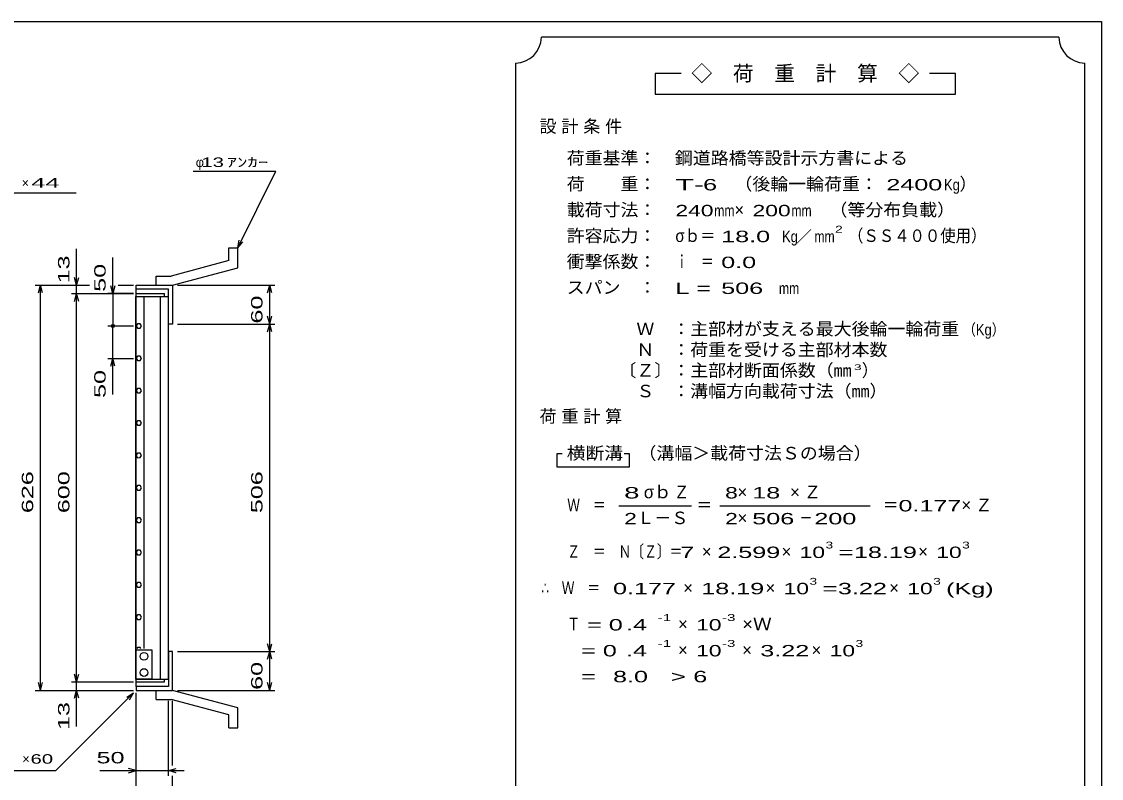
# Model space of a CAD drawing. Units: millimetres, scale not verified. Extents: x -1456 to 1389, y -1026 to 839.
# Drawn here: x -280 to 1389, y -331 to 839 of the extents above; entities that cross this region are included whole.
import ezdxf
from ezdxf.enums import TextEntityAlignment as Align

# ---------------------------------------------------------------- set-up
doc = ezdxf.new("R2010")
doc.units = ezdxf.units.MM
doc.header["$LTSCALE"] = 8
for name, color, linetype, lineweight in [('0_2', 150, 'Continuous', 25), ('16', 3, 'Continuous', 25), ('19', 6, 'Continuous', 25), ('22', 4, 'Continuous', 25), ('24', 2, 'Continuous', 25)]:
    doc.layers.add(name, color=color, linetype=linetype, lineweight=lineweight)
doc.styles.add('ベクトル', font='')
doc.styles.get('ベクトル').set_extended_font_data('ベクトル')

msp = doc.modelspace()

# ---------------------------------------------------------------- linework, layer by layer
at = {"layer": '0_2'}
for p, q in [((-1379.2, 838.8), (1388.8, 838.8)), ((1388.8, 838.8), (1388.8, -921.2))]:
    msp.add_line(p, q, dxfattribs=at)
at = {"layer": '16'}
for p, q in [((-103, 418.5), (-59, 418.5)), ((-103, 414), (-103, 418.5)), ((-59, 414), (-59, 418.5)), ((-103.7, -177), (-103.7, 414)), ((-103.7, 414), (-103, 414)), ((-103, 414), (-59, 414)), ((-103, -177), (-103, 414)), ((-103, 414), (-53, 414)), ((-90.5, -130), (-90.5, 414)), ((-65.5, -177), (-65.5, 414)), ((-53, -177), (-53, 414)), ((-101.024, 371.95), (-103, 368.472)), ((-103, 368.472), (-100.976, 365.022)), ((-97.024, 371.978), (-101.024, 371.95)), ((-95, 368.5), (-97.024, 371.978)), ((-96.976, 365.05), (-95, 368.528)), ((-100.976, 365.022), (-96.976, 365.05)), ((-101.024, 321.95), (-103, 318.472)), ((-103, 318.472), (-100.976, 315.022)), ((-97.024, 321.978), (-101.024, 321.95)), ((-95, 318.5), (-97.024, 321.978)), ((-96.976, 315.05), (-95, 318.528)), ((-100.976, 315.022), (-96.976, 315.05)), ((-101.024, 271.95), (-103, 268.472)), ((-103, 268.472), (-100.976, 265.022)), ((-97.024, 271.978), (-101.024, 271.95)), ((-95, 268.5), (-97.024, 271.978)), ((-96.976, 265.05), (-95, 268.528)), ((-100.976, 265.022), (-96.976, 265.05)), ((-101.024, 221.95), (-103, 218.472)), ((-103, 218.472), (-100.976, 215.022)), ((-97.024, 221.978), (-101.024, 221.95)), ((-95, 218.5), (-97.024, 221.978)), ((-96.976, 215.05), (-95, 218.528)), ((-100.976, 215.022), (-96.976, 215.05)), ((-101.024, 171.95), (-103, 168.472)), ((-103, 168.472), (-100.976, 165.022)), ((-97.024, 171.978), (-101.024, 171.95)), ((-95, 168.5), (-97.024, 171.978)), ((-96.976, 165.05), (-95, 168.528)), ((-100.976, 165.022), (-96.976, 165.05)), ((-101.024, 121.95), (-103, 118.472)), ((-103, 118.472), (-100.976, 115.022)), ((-97.024, 121.978), (-101.024, 121.95)), ((-95, 118.5), (-97.024, 121.978)), ((-96.976, 115.05), (-95, 118.528)), ((-100.976, 115.022), (-96.976, 115.05)), ((-101.024, 71.95), (-103, 68.472)), ((-103, 68.472), (-100.976, 65.022)), ((-97.024, 71.978), (-101.024, 71.95)), ((-95, 68.5), (-97.024, 71.978)), ((-96.976, 65.05), (-95, 68.528)), ((-100.976, 65.022), (-96.976, 65.05)), ((-101.024, 21.95), (-103, 18.472)), ((-103, 18.472), (-100.976, 15.022)), ((-97.024, 21.978), (-101.024, 21.95)), ((-95, 18.5), (-97.024, 21.978)), ((-96.976, 15.05), (-95, 18.528)), ((-100.976, 15.022), (-96.976, 15.05)), ((-101.024, -28.05), (-103, -31.528)), ((-103, -31.528), (-100.976, -34.978)), ((-97.024, -28.022), (-101.024, -28.05)), ((-95, -31.5), (-97.024, -28.022)), ((-96.976, -34.95), (-95, -31.472)), ((-100.976, -34.978), (-96.976, -34.95)), ((-101.024, -78.05), (-103, -81.528)), ((-103, -81.528), (-100.976, -84.978)), ((-97.024, -78.022), (-101.024, -78.05)), ((-95, -81.5), (-97.024, -78.022)), ((-96.976, -84.95), (-95, -81.472)), ((-100.976, -84.978), (-96.976, -84.95)), ((-103, -177), (-103, -132)), ((-103, -132), (-79, -132)), ((-101.024, -128.05), (-102.132, -130)), ((-97.024, -128.022), (-101.024, -128.05)), ((-95.873, -130), (-97.024, -128.022)), ((-79, -132), (-79, -177)), ((-103.7, -177), (-103, -177)), ((-79, -177), (-103, -177)), ((-103, -177), (-59, -177)), ((-103, -181.5), (-103, -177)), ((-103, -177), (-53, -177)), ((-103, -181.5), (-59, -181.5)), ((-59, -181.5), (-59, -177))]:
    msp.add_line(p, q, dxfattribs=at)
for centre in [(-91, -142), (-91, -167)]:
    msp.add_circle(centre, 6, dxfattribs=at)
at = {"layer": '19'}
for p, q in [((40, 489.5), (54, 489.5)), ((40, 469.5), (40, 489.5)), ((54, 458.5), (54, 489.5)), ((40, 469.5), (-49, 445.5)), ((-47, 431.5), (54, 458.5)), ((-72, 445.5), (-49, 445.5)), ((-72, 431.5), (-72, 445.5)), ((-103, 418.5), (-103, 431.5)), ((-103, 425.5), (-103, 431.5)), ((-103, 431.5), (-47, 431.5)), ((-53, 425.5), (-103, 425.5)), ((-72, 431.5), (-47, 431.5)), ((-53, 371.5), (-53, 425.5)), ((-47, 431.5), (-47, 371.5)), ((-47, 371.5), (-53, 371.5)), ((-47, -134.5), (-53, -134.5)), ((-53, -134.5), (-53, -188.5)), ((-47, -194.5), (-47, -134.5)), ((-103, -188.5), (-103, -175.5)), ((-103, -188.5), (-103, -194.5)), ((-53, -188.5), (-103, -188.5)), ((-103, -194.5), (-47, -194.5)), ((-72, -194.5), (-47, -194.5)), ((-72, -208.5), (-72, -194.5)), ((54, -221.5), (-47, -194.5)), ((-72, -208.5), (-49, -208.5)), ((40, -232.5), (-49, -208.5)), ((40, -252.5), (40, -232.5)), ((54, -252.5), (54, -221.5)), ((40, -252.5), (54, -252.5))]:
    msp.add_line(p, q, dxfattribs=at)
at = {"layer": '22'}
for p, q in [((-15, 607.5), (113, 607.5)), ((54, 489.5), (113, 607.5)), ((-532, 574), (-196, 574)), ((54, 489.5), (56.4, 501.18)), ((-195, 431.5), (-195, 487.5)), ((54, 489.5), (62, 498.3)), ((-139, 418.5), (-139, 474.5)), ((-195, 431.5), (-198.2, 443.5)), ((-195, 431.5), (-191.8, 443.5)), ((-259, 431.5), (-175, 431.5)), ((-254.2, 419.5), (-251, 431.5)), ((-247.8, 419.5), (-251, 431.5)), ((-251, -194.5), (-251, 431.5)), ((-203, 431.5), (-175, 431.5)), ((-203, 418.5), (-107, 418.5)), ((-198.2, 406.5), (-195, 418.5)), ((-195, 418.5), (-195, 431.5)), ((-191.8, 406.5), (-195, 418.5)), ((-195, -181.5), (-195, 418.5)), ((-107, 418.5), (-147, 418.5)), ((-139, 418.5), (-142.2, 430.5)), ((-135.8, 430.5), (-139, 418.5)), ((-139, 418.5), (-139, 368.5)), ((-131, 431.5), (-107, 431.5)), ((-131, 431.5), (-107, 431.5)), ((-39, 431.5), (111.4, 431.5)), ((100.2, 419.5), (103.4, 431.5)), ((106.6, 419.5), (103.4, 431.5)), ((103.4, 371.5), (103.4, 431.5)), ((-147, 368.5), (-107, 368.5)), ((-139, 318.5), (-139, 368.5)), ((-39, 371.5), (111.4, 371.5)), ((103.4, 371.5), (100.2, 383.5)), ((100.2, 359.5), (103.4, 371.5)), ((103.4, 371.5), (106.6, 383.5)), ((106.6, 359.5), (103.4, 371.5)), ((103.4, -134.5), (103.4, 371.5)), ((-147, 318.5), (-107, 318.5)), ((-142.2, 306.5), (-139, 318.5)), ((-135.8, 306.5), (-139, 318.5)), ((-139, 262.5), (-139, 318.5)), ((103.4, -134.5), (100.2, -122.5)), ((103.4, -134.5), (106.6, -122.5)), ((-39, -134.5), (111.4, -134.5)), ((100.2, -146.5), (103.4, -134.5)), ((106.6, -146.5), (103.4, -134.5)), ((103.4, -194.5), (103.4, -134.5)), ((-251, -194.5), (-254.2, -182.5)), ((-251, -194.5), (-247.8, -182.5)), ((-203, -181.5), (-107, -181.5)), ((-195, -181.5), (-198.2, -169.5)), ((-195, -181.5), (-191.8, -169.5)), ((-195, -194.5), (-195, -181.5)), ((103.4, -194.5), (100.2, -182.5)), ((103.4, -194.5), (106.6, -182.5)), ((-259, -194.5), (-107, -194.5)), ((-227, -318.5), (-107, -198.5)), ((-203, -194.5), (-107, -194.5)), ((-198.2, -206.5), (-195, -194.5)), ((-191.8, -206.5), (-195, -194.5)), ((-195, -250.5), (-195, -194.5)), ((-117.4, -204.9), (-107, -198.5)), ((-113.4, -208.9), (-107, -198.5)), ((-103, -326.5), (-103, -198.5)), ((-103, -382.5), (-103, -198.5)), ((-39, -194.5), (111.4, -194.5)), ((-53, -326.5), (-53, -210.704)), ((-47, -310.5), (-47, -210.704)), ((-103, -318.5), (-115, -315.3)), ((-53, -318.5), (-41, -315.3)), ((-387, -318.5), (-227, -318.5)), ((-159, -318.5), (-103, -318.5)), ((-115, -321.7), (-103, -318.5)), ((-103, -318.5), (-53, -318.5)), ((-41, -321.7), (-53, -318.5)), ((-53, -318.5), (-29, -318.5)), ((-47, -382.5), (-47, -326.5))]:
    msp.add_line(p, q, dxfattribs=at)
msp.add_circle((-139, 368.5), 2.4, dxfattribs=at)
at = {"layer": '24', "color": 4}
for p, q in [((1323.2, 814.8), (523.2, 814.8)), ((483.2, 774.8), (483.2, -465.2)), ((1363.2, -465.2), (1363.2, 774.8)), ((739.2, 758.8), (699.2, 758.8)), ((699.2, 758.8), (699.2, 726.8)), ((1163.2, 758.8), (1123.2, 758.8)), ((1163.2, 726.8), (1163.2, 758.8)), ((699.2, 726.8), (1163.2, 726.8)), ((555.2, 170.8), (547.2, 170.8)), ((547.2, 170.8), (547.2, 150.8)), ((659.2, 170.8), (651.2, 170.8)), ((659.2, 150.8), (659.2, 170.8)), ((547.2, 150.8), (659.2, 150.8)), ((643.2, 90.8), (755.2, 90.8)), ((799.2, 90.8), (1031.2, 90.8))]:
    msp.add_line(p, q, dxfattribs=at)
for centre, start, end in [((483.2, 814.8), 270, 0), ((1363.2, 814.8), 180, 270)]:
    msp.add_arc(centre, 40, start, end, dxfattribs=at)

# ---------------------------------------------------------------- texts
at = {"layer": '22', "color": 2, "style": 'ベクトル'}
for s, p in [('φ', (-11, 621.5)), ('×', (-280, 589.6)), ('×', (-279, -300.5))]:
    msp.add_text(s, height=14.66, dxfattribs=at).set_placement(p, align=Align.MIDDLE_LEFT)
for s, height, width, p in [(' 13 ', 14.66, 1.6, (-11, 621.5)), ('ｱﾝｶｰ', 14.66, 1.6, (37, 621.5)), (' 44 ', 14.66, 2, (-276, 589.6)), (' 60 ', 14.66, 1.6, (-275, -300.5)), (' 50 ', 17.6, 1.65, (-175, -298.5))]:
    msp.add_text(s, height=height, dxfattribs=dict(at, width=width)).set_placement(p, align=Align.MIDDLE_LEFT)
at = {"layer": '22', "color": 2, "style": 'ベクトル', "width": 1.65}
for s, p in [(' 13 ', (-215, 423.5)), (' 50 ', (-159, 410.5)), (' 60 ', (83.4, 361.5)), (' 50 ', (-159, 246.5)), (' 626 ', (-271, 68.5)), (' 600 ', (-215, 68.5)), (' 506 ', (83.4, 68.5)), (' 60 ', (83.4, -204.5)), (' 13 ', (-215, -266.5))]:
    msp.add_text(s, height=17.6, rotation=90, dxfattribs=at).set_placement(p, align=Align.MIDDLE_LEFT)
at = {"layer": '24', "style": 'ベクトル'}
for s, height, p in [('◇\u3000荷\u3000重\u3000計\u3000算\u3000◇', 23.46, (755.2, 758.8)), ('）', 19.35, (1169.6, 588)), ('×', 19.35, (821.6, 548)), ('／', 17.6, (917.2, 506.8)), ('）', 19.35, (1018.4, 300)), ('σｂ', 19.35, (681.6, 112)), ('×', 19.35, (826.4, 112)), ('Ｌ－Ｓ', 19.35, (671.2, 72)), ('×', 19.35, (826.4, 72)), ('×', 19.35, (771.2, 20)), ('×', 19.35, (894.4, 20)), ('×', 19.35, (1105.6, 20)), ('×', 19.35, (742.4, -36)), ('×', 19.35, (869.6, -36)), ('×', 19.35, (1060.8, -36)), ('×', 19.35, (734.4, -92)), ('×', 19.35, (734.4, -132)), ('×', 19.35, (833.6, -132)), ('×', 19.35, (940.8, -132))]:
    msp.add_text(s, height=height, dxfattribs=at).set_placement(p, align=Align.MIDDLE_LEFT)
for s, height, width, p in [('荷重基準：\u3000', 19.35, 1.05, (562.4, 628)), ('鋼道路橋等設計示方書による', 19.35, 1.05, (729.6, 628)), ('（後輪一輪荷重：', 19.35, 1.05, (821.6, 588)), ('荷\u3000\u3000重：\u3000', 19.35, 1.05, (562.4, 588)), ('T-', 17.6, 2, (730.4, 586.8)), (' 6 ', 17.6, 1.65, (762.4, 586.8)), (' 2400', 17.6, 1.65, (1045.6, 586.8)), ('Kg', 17.6, 0.85, (1145.6, 586.8)), ('載荷寸法：\u3000', 19.35, 1.05, (562.4, 548)), ('240', 17.6, 1.5, (730.4, 546.8)), ('mm', 17.6, 0.8, (790.4, 546.8)), ('200', 17.6, 1.5, (849.6, 546.8)), ('mm', 17.6, 0.8, (909.6, 546.8)), ('\u3000（等分布負載）', 19.35, 1.05, (940.8, 548)), ('許容応力：\u3000', 19.35, 1.05, (562.4, 508)), ('σｂ＝', 19.35, 0.9, (730.4, 508)), ('2', 10.56, 1.5, (977.2, 518)), ('（ＳＳ４００使用）', 19.35, 0.9, (997.2, 508)), (' 18.0', 17.6, 1.65, (790.4, 506.8)), ('Kg', 17.6, 0.85, (895.2, 506.8)), ('mm', 17.6, 0.8, (945.2, 506.8)), ('衝撃係数：\u3000', 19.35, 1.05, (562.4, 468)), ('ｉ\u3000＝', 19.35, 0.75, (730.4, 468)), (' 0.0', 17.6, 1.65, (790.4, 466.8)), ('スパン\u3000：\u3000', 19.35, 1.05, (562.4, 428)), ('L =', 17.6, 1.65, (730.4, 426.8)), (' 506 ', 17.6, 1.65, (790.4, 426.8)), ('mm', 17.6, 0.8, (890.4, 426.8)), ('\u3000Ｗ\u3000：主部材が支える最大後輪一輪荷重', 19.35, 1.05, (642.4, 364)), ('（Kg）', 17.6, 0.85, (1174.4, 362.8)), ('\u3000Ｎ\u3000：荷重を受ける主部材本数', 19.35, 1.05, (642.4, 332)), ('〔Ｚ〕：主部材断面係数（㎜', 19.35, 1.05, (642.4, 300)), ('3', 8.798, 1.8, (1006.4, 304.8)), ('\u3000Ｓ\u3000：溝幅方向載荷寸法（㎜）', 19.35, 1.05, (642.4, 268)), ('横断溝', 19.35, 1.1, (562.4, 172)), ('\u3000（溝幅＞載荷寸法Ｓの場合）', 19.35, 1.05, (645.6, 172)), ('8', 17.6, 1.8, (651.2, 110.8)), ('Ｚ', 19.35, 0.9, (728, 112)), ('8', 17.6, 1.5, (807.2, 110.8)), (' 18 ', 17.6, 1.65, (838.4, 110.8)), ('Ｗ\u3000＝', 19.35, 0.75, (563.2, 92)), ('＝', 19.35, 0.9, (763.2, 92)), ('＝', 19.35, 0.9, (1051.2, 92)), ('0.177', 17.6, 1.65, (1075.2, 90.8)), ('2', 17.6, 1.5, (651.2, 70.8)), ('2', 17.6, 1.5, (807.2, 70.8)), (' 506 ', 17.6, 1.65, (838.4, 70.8)), ('－', 19.35, 0.75, (922.4, 72)), (' 200 ', 17.6, 1.65, (934.4, 70.8)), ('3', 10.56, 1.5, (962.4, 30)), ('3', 10.56, 1.5, (1173.6, 30)), ('Ｚ\u3000＝\u3000Ｎ〔Ｚ〕＝', 19.35, 0.75, (563.2, 20)), (' 7 ', 17.6, 1.65, (727.2, 18.8)), ('2.599', 17.6, 1.65, (795.2, 18.8)), ('10', 17.6, 1.5, (922.4, 18.8)), ('=', 17.6, 1.7, (982.4, 18.8)), ('18.19', 17.6, 1.65, (1006.4, 18.8)), ('10', 17.6, 1.5, (1133.6, 18.8)), ('∴\u3000Ｗ\u3000＝', 19.35, 0.75, (523.2, -36)), (' 0.177', 17.6, 1.65, (623.2, -37.2)), ('18.19', 17.6, 1.65, (770.4, -37.2)), ('10', 17.6, 1.5, (897.6, -37.2)), ('3', 10.56, 1.5, (937.6, -26)), ('3.22', 17.6, 1.65, (981.6, -37.2)), ('10', 17.6, 1.5, (1088.8, -37.2)), ('3', 10.56, 1.5, (1128.8, -26)), ('(Kg)', 17.6, 1.65, (1148.8, -37.2)), ('=', 17.6, 1.7, (957.6, -37.2)), ('Ｔ', 19.35, 0.75, (563.2, -92)), ('-1', 10.56, 1.65, (703.2, -82)), ('-3', 10.56, 1.65, (802.4, -82)), ('×Ｗ', 19.35, 1.1, (833.6, -92)), (' = 0', 17.6, 1.65, (583.2, -93.2)), (' .4 ', 17.6, 1.65, (643.2, -93.2)), ('10', 17.6, 1.5, (762.4, -93.2)), ('-1', 10.56, 1.65, (703.2, -122)), ('-3', 10.56, 1.65, (802.4, -122)), ('3', 10.56, 1.5, (1008.8, -122)), ('  = 0', 17.6, 1.65, (563.2, -133.2)), (' .4 ', 17.6, 1.65, (643.2, -133.2)), ('10', 17.6, 1.5, (762.4, -133.2)), ('3.22', 17.6, 1.65, (861.6, -133.2)), ('10', 17.6, 1.5, (968.8, -133.2)), (' 8.0', 17.6, 1.65, (623.2, -173.2)), (' 6 ', 17.6, 1.65, (747.2, -173.2)), ('  =', 17.6, 1.65, (563.2, -173.2)), ('>', 17.6, 1.7, (723.2, -173.2))]:
    msp.add_text(s, height=height, dxfattribs=dict(at, width=width)).set_placement(p, align=Align.MIDDLE_LEFT)
at = {"layer": '24', "char_height": 19.35, "attachment_point": 4, "style": 'ベクトル'}
for s, insert in [('\\T1.28;設計条件', (520.4, 676)), ('\\T1.28;荷重計算', (520.4, 228)), ('\\T1.42;×Ｚ', (907.6, 112)), ('\\T1.42;×Ｚ', (1172.4, 92))]:
    msp.add_mtext(s, dxfattribs=dict(at, insert=insert))

doc.saveas('drawing.dxf')
